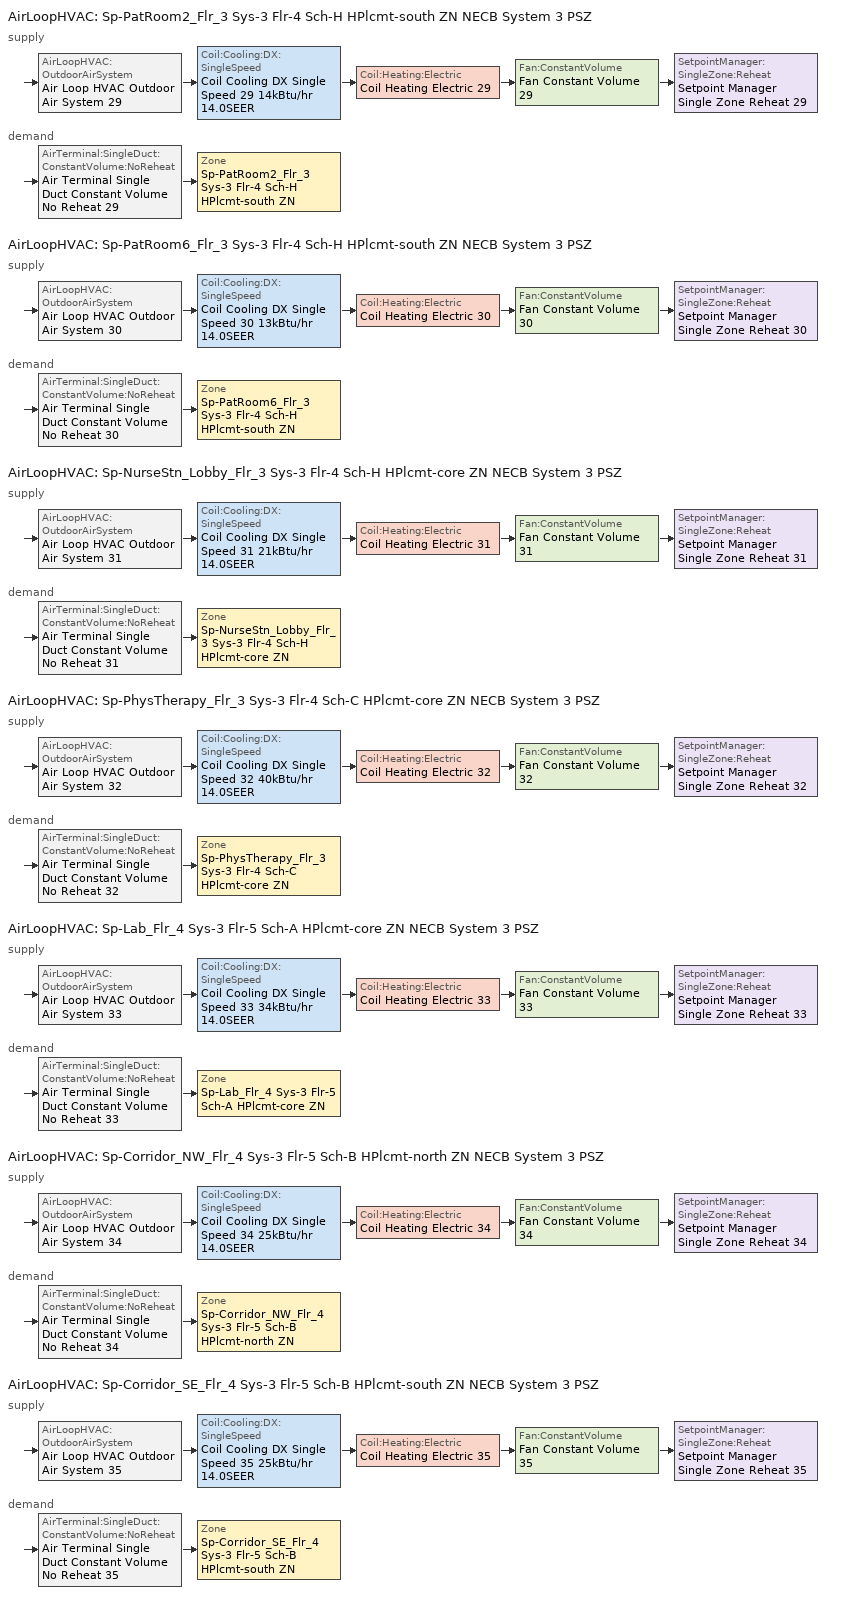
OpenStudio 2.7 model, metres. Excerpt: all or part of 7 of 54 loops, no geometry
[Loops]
AirLoopHVAC 'Sp-PatRoom2_Flr_3 Sys-3 Flr-4 Sch-H HPlcmt-south ZN NECB System 3 PSZ'
 supply: AirLoopHVAC:OutdoorAirSystem 'Air Loop HVAC Outdoor Air System 29' > Coil:Cooling:DX:SingleSpeed 'Coil Cooling DX Single Speed 29 14kBtu/hr 14.0SEER' > Coil:Heating:Electric 'Coil Heating Electric 29' > Fan:ConstantVolume 'Fan Constant Volume 29' > SetpointManager:SingleZone:Reheat 'Setpoint Manager Single Zone Reheat 29'
 demand: AirTerminal:SingleDuct:ConstantVolume:NoReheat 'Air Terminal Single Duct Constant Volume No Reheat 29' > Zone 'Sp-PatRoom2_Flr_3 Sys-3 Flr-4 Sch-H HPlcmt-south ZN'
AirLoopHVAC 'Sp-PatRoom6_Flr_3 Sys-3 Flr-4 Sch-H HPlcmt-south ZN NECB System 3 PSZ'
 supply: AirLoopHVAC:OutdoorAirSystem 'Air Loop HVAC Outdoor Air System 30' > Coil:Cooling:DX:SingleSpeed 'Coil Cooling DX Single Speed 30 13kBtu/hr 14.0SEER' > Coil:Heating:Electric 'Coil Heating Electric 30' > Fan:ConstantVolume 'Fan Constant Volume 30' > SetpointManager:SingleZone:Reheat 'Setpoint Manager Single Zone Reheat 30'
 demand: AirTerminal:SingleDuct:ConstantVolume:NoReheat 'Air Terminal Single Duct Constant Volume No Reheat 30' > Zone 'Sp-PatRoom6_Flr_3 Sys-3 Flr-4 Sch-H HPlcmt-south ZN'
AirLoopHVAC 'Sp-NurseStn_Lobby_Flr_3 Sys-3 Flr-4 Sch-H HPlcmt-core ZN NECB System 3 PSZ'
 supply: AirLoopHVAC:OutdoorAirSystem 'Air Loop HVAC Outdoor Air System 31' > Coil:Cooling:DX:SingleSpeed 'Coil Cooling DX Single Speed 31 21kBtu/hr 14.0SEER' > Coil:Heating:Electric 'Coil Heating Electric 31' > Fan:ConstantVolume 'Fan Constant Volume 31' > SetpointManager:SingleZone:Reheat 'Setpoint Manager Single Zone Reheat 31'
 demand: AirTerminal:SingleDuct:ConstantVolume:NoReheat 'Air Terminal Single Duct Constant Volume No Reheat 31' > Zone 'Sp-NurseStn_Lobby_Flr_3 Sys-3 Flr-4 Sch-H HPlcmt-core ZN'
AirLoopHVAC 'Sp-PhysTherapy_Flr_3 Sys-3 Flr-4 Sch-C HPlcmt-core ZN NECB System 3 PSZ'
 supply: AirLoopHVAC:OutdoorAirSystem 'Air Loop HVAC Outdoor Air System 32' > Coil:Cooling:DX:SingleSpeed 'Coil Cooling DX Single Speed 32 40kBtu/hr 14.0SEER' > Coil:Heating:Electric 'Coil Heating Electric 32' > Fan:ConstantVolume 'Fan Constant Volume 32' > SetpointManager:SingleZone:Reheat 'Setpoint Manager Single Zone Reheat 32'
 demand: AirTerminal:SingleDuct:ConstantVolume:NoReheat 'Air Terminal Single Duct Constant Volume No Reheat 32' > Zone 'Sp-PhysTherapy_Flr_3 Sys-3 Flr-4 Sch-C HPlcmt-core ZN'
AirLoopHVAC 'Sp-Lab_Flr_4 Sys-3 Flr-5 Sch-A HPlcmt-core ZN NECB System 3 PSZ'
 supply: AirLoopHVAC:OutdoorAirSystem 'Air Loop HVAC Outdoor Air System 33' > Coil:Cooling:DX:SingleSpeed 'Coil Cooling DX Single Speed 33 34kBtu/hr 14.0SEER' > Coil:Heating:Electric 'Coil Heating Electric 33' > Fan:ConstantVolume 'Fan Constant Volume 33' > SetpointManager:SingleZone:Reheat 'Setpoint Manager Single Zone Reheat 33'
 demand: AirTerminal:SingleDuct:ConstantVolume:NoReheat 'Air Terminal Single Duct Constant Volume No Reheat 33' > Zone 'Sp-Lab_Flr_4 Sys-3 Flr-5 Sch-A HPlcmt-core ZN'
AirLoopHVAC 'Sp-Corridor_NW_Flr_4 Sys-3 Flr-5 Sch-B HPlcmt-north ZN NECB System 3 PSZ'
 supply: AirLoopHVAC:OutdoorAirSystem 'Air Loop HVAC Outdoor Air System 34' > Coil:Cooling:DX:SingleSpeed 'Coil Cooling DX Single Speed 34 25kBtu/hr 14.0SEER' > Coil:Heating:Electric 'Coil Heating Electric 34' > Fan:ConstantVolume 'Fan Constant Volume 34' > SetpointManager:SingleZone:Reheat 'Setpoint Manager Single Zone Reheat 34'
 demand: AirTerminal:SingleDuct:ConstantVolume:NoReheat 'Air Terminal Single Duct Constant Volume No Reheat 34' > Zone 'Sp-Corridor_NW_Flr_4 Sys-3 Flr-5 Sch-B HPlcmt-north ZN'
AirLoopHVAC 'Sp-Corridor_SE_Flr_4 Sys-3 Flr-5 Sch-B HPlcmt-south ZN NECB System 3 PSZ'
 supply: AirLoopHVAC:OutdoorAirSystem 'Air Loop HVAC Outdoor Air System 35' > Coil:Cooling:DX:SingleSpeed 'Coil Cooling DX Single Speed 35 25kBtu/hr 14.0SEER' > Coil:Heating:Electric 'Coil Heating Electric 35' > Fan:ConstantVolume 'Fan Constant Volume 35' > SetpointManager:SingleZone:Reheat 'Setpoint Manager Single Zone Reheat 35'
 demand: AirTerminal:SingleDuct:ConstantVolume:NoReheat 'Air Terminal Single Duct Constant Volume No Reheat 35' > Zone 'Sp-Corridor_SE_Flr_4 Sys-3 Flr-5 Sch-B HPlcmt-south ZN'
[Sizing:Zone] Zone Cooling Design Supply Air Temperature Input Method=SupplyAirTemperature; Zone Cooling Design Supply Air Temperature {C}=13; Zone Cooling Design Supply Air Temperature Difference {deltaC}=11.11; Zone Heating Design Supply Air Temperature Input Method=SupplyAirTemperature; Zone Heating Design Supply Air Temperature {C}=43; Zone Heating Design Supply Air Temperature Difference {deltaC}=11.11; Zone Cooling Design Supply Air Humidity Ratio {kg-H2O/kg-air}=0.0085; Zone Heating Design Supply Air Humidity Ratio {kg-H2O/kg-air}=0.008; Zone Heating Sizing Factor=1.3; Zone Cooling Sizing Factor=1.1; Cooling Design Air Flow Method=DesignDay; Heating Design Air Flow Method=DesignDay; Account for Dedicated Outdoor Air System=No; Dedicated Outdoor Air System Control Strategy=NeutralSupplyAir; Dedicated Outdoor Air Low Setpoint Temperature for Design {C}=autosize; Dedicated Outdoor Air High Setpoint Temperature for Design {C}=autosize
Sp-PatRoom2_Flr_3 Sys-3 Flr-4 Sch-H HPlcmt-south ZN; Sp-PatRoom6_Flr_3 Sys-3 Flr-4 Sch-H HPlcmt-south ZN; Sp-NurseStn_Lobby_Flr_3 Sys-3 Flr-4 Sch-H HPlcmt-core ZN; Sp-PhysTherapy_Flr_3 Sys-3 Flr-4 Sch-C HPlcmt-core ZN; Sp-Lab_Flr_4 Sys-3 Flr-5 Sch-A HPlcmt-core ZN; Sp-Corridor_NW_Flr_4 Sys-3 Flr-5 Sch-B HPlcmt-north ZN; Sp-Corridor_SE_Flr_4 Sys-3 Flr-5 Sch-B HPlcmt-south ZN
[Zone equipment]
Sp-PatRoom2_Flr_3 Sys-3 Flr-4 Sch-H HPlcmt-south ZN: Air Terminal Single Duct Constant Volume No Reheat 29, Zone HVAC Baseboard Convective Electric 29
Sp-PatRoom6_Flr_3 Sys-3 Flr-4 Sch-H HPlcmt-south ZN: Air Terminal Single Duct Constant Volume No Reheat 30, Zone HVAC Baseboard Convective Electric 30
Sp-NurseStn_Lobby_Flr_3 Sys-3 Flr-4 Sch-H HPlcmt-core ZN: Air Terminal Single Duct Constant Volume No Reheat 31, Zone HVAC Baseboard Convective Electric 31
Sp-PhysTherapy_Flr_3 Sys-3 Flr-4 Sch-C HPlcmt-core ZN: Air Terminal Single Duct Constant Volume No Reheat 32, Zone HVAC Baseboard Convective Electric 32
Sp-Lab_Flr_4 Sys-3 Flr-5 Sch-A HPlcmt-core ZN: Air Terminal Single Duct Constant Volume No Reheat 33, Zone HVAC Baseboard Convective Electric 33
Sp-Corridor_NW_Flr_4 Sys-3 Flr-5 Sch-B HPlcmt-north ZN: Air Terminal Single Duct Constant Volume No Reheat 34, Zone HVAC Baseboard Convective Electric 34
Sp-Corridor_SE_Flr_4 Sys-3 Flr-5 Sch-B HPlcmt-south ZN: Air Terminal Single Duct Constant Volume No Reheat 35, Zone HVAC Baseboard Convective Electric 35
[AirLoopHVAC] Design Supply Air Flow Rate {m3/s}=AutoSize
Name | Availability Schedule
Sp-PatRoom2_Flr_3 Sys-3 Flr-4 Sch-H HPlcmt-south ZN NECB System 3 PSZ | Sp-PatRoom2_Flr_3 Sys-3 Flr-4 Sch-H HPlcmt-south ZN NECB System 3 PSZ Occ Sch
Sp-PatRoom6_Flr_3 Sys-3 Flr-4 Sch-H HPlcmt-south ZN NECB System 3 PSZ | Sp-PatRoom6_Flr_3 Sys-3 Flr-4 Sch-H HPlcmt-south ZN NECB System 3 PSZ Occ Sch
Sp-NurseStn_Lobby_Flr_3 Sys-3 Flr-4 Sch-H HPlcmt-core ZN NECB System 3 PSZ | Sp-NurseStn_Lobby_Flr_3 Sys-3 Flr-4 Sch-H HPlcmt-core ZN NECB System 3 PSZ Occ Sch
Sp-PhysTherapy_Flr_3 Sys-3 Flr-4 Sch-C HPlcmt-core ZN NECB System 3 PSZ | Sp-PhysTherapy_Flr_3 Sys-3 Flr-4 Sch-C HPlcmt-core ZN NECB System 3 PSZ Occ Sch
Sp-Lab_Flr_4 Sys-3 Flr-5 Sch-A HPlcmt-core ZN NECB System 3 PSZ | Sp-Lab_Flr_4 Sys-3 Flr-5 Sch-A HPlcmt-core ZN NECB System 3 PSZ Occ Sch
Sp-Corridor_NW_Flr_4 Sys-3 Flr-5 Sch-B HPlcmt-north ZN NECB System 3 PSZ | Sp-Corridor_NW_Flr_4 Sys-3 Flr-5 Sch-B HPlcmt-north ZN NECB System 3 PSZ Occ Sch
Sp-Corridor_SE_Flr_4 Sys-3 Flr-5 Sch-B HPlcmt-south ZN NECB System 3 PSZ | Sp-Corridor_SE_Flr_4 Sys-3 Flr-5 Sch-B HPlcmt-south ZN NECB System 3 PSZ Occ Sch
[Sizing:System] Type of Load to Size On=Sensible; Design Outdoor Air Flow Rate {m3/s}=Autosize; Central Heating Maximum System Air Flow Ratio=1; Preheat Design Temperature {C}=7; Preheat Design Humidity Ratio {kg-H2O/kg-Air}=0.008; Precool Design Temperature {C}=13; Precool Design Humidity Ratio {kg-H2O/kg-Air}=0.008; Central Cooling Design Supply Air Temperature {C}=13; Central Heating Design Supply Air Temperature {C}=43; Sizing Option=NonCoincident; 100% Outdoor Air in Cooling=No; 100% Outdoor Air in Heating=No; Central Cooling Design Supply Air Humidity Ratio {kg-H2O/kg-Air}=0.0085; Central Heating Design Supply Air Humidity Ratio {kg-H2O/kg-Air}=0.008; Cooling Design Air Flow Method=DesignDay; Cooling Design Air Flow Rate {m3/s}=0; Heating Design Air Flow Method=DesignDay; Heating Design Air Flow Rate {m3/s}=0; System Outdoor Air Method=ZoneSum; Zone Maximum Outdoor Air Fraction=1; Cooling Supply Air Flow Rate Per Floor Area {m3/s-m2}=0.00996765; Cooling Fraction of Autosized Cooling Supply Air Flow Rate=1; Cooling Supply Air Flow Rate Per Unit Cooling Capacity {m3/s-W}=3.94755e-05; Heating Supply Air Flow Rate Per Floor Area {m3/s-m2}=0.00996765; Heating Fraction of Autosized Heating Supply Air Flow Rate=1; Heating Fraction of Autosized Cooling Supply Air Flow Rate=1; Heating Supply Air Flow Rate Per Unit Heating Capacity {m3/s-W}=3.15882e-05; Cooling Design Capacity Method=CoolingDesignCapacity; Cooling Design Capacity {W}=autosize; Cooling Design Capacity Per Floor Area {W/m2}=234.7; Fraction of Autosized Cooling Design Capacity=1; Heating Design Capacity Method=HeatingDesignCapacity; Heating Design Capacity {W}=autosize; Heating Design Capacity Per Floor Area {W/m2}=157; Fraction of Autosized Heating Design Capacity=1; Central Cooling Capacity Control Method=OnOff
Sp-PatRoom2_Flr_3 Sys-3 Flr-4 Sch-H HPlcmt-south ZN NECB System 3 PSZ; Sp-PatRoom6_Flr_3 Sys-3 Flr-4 Sch-H HPlcmt-south ZN NECB System 3 PSZ; Sp-NurseStn_Lobby_Flr_3 Sys-3 Flr-4 Sch-H HPlcmt-core ZN NECB System 3 PSZ; Sp-PhysTherapy_Flr_3 Sys-3 Flr-4 Sch-C HPlcmt-core ZN NECB System 3 PSZ; Sp-Lab_Flr_4 Sys-3 Flr-5 Sch-A HPlcmt-core ZN NECB System 3 PSZ; Sp-Corridor_NW_Flr_4 Sys-3 Flr-5 Sch-B HPlcmt-north ZN NECB System 3 PSZ; Sp-Corridor_SE_Flr_4 Sys-3 Flr-5 Sch-B HPlcmt-south ZN NECB System 3 PSZ
[Fan:ConstantVolume] Availability Schedule=Always On Discrete; Fan Total Efficiency=0.39975; Pressure Rise {Pa}=640; Maximum Flow Rate {m3/s}=AutoSize; Motor Efficiency=0.615
Fan Constant Volume 29; Fan Constant Volume 30; Fan Constant Volume 31; Fan Constant Volume 32; Fan Constant Volume 33; Fan Constant Volume 34; Fan Constant Volume 35
[Coil:Heating:Electric] Availability Schedule=Always On Discrete
Coil Heating Electric 29; Coil Heating Electric 30; Coil Heating Electric 31; Coil Heating Electric 32; Coil Heating Electric 33; Coil Heating Electric 34; Coil Heating Electric 35
[Coil:Cooling:DX:SingleSpeed] Availability Schedule=Always On Discrete; Rated Total Cooling Capacity {W}=autosize; Rated Sensible Heat Ratio=autosize; Rated COP {W/W}=4.11713; Rated Air Flow Rate {m3/s}=autosize; Rated Evaporator Fan Power Per Volume Flow Rate {W/(m3/s)}=773.3; Total Cooling Capacity Function of Temperature Curve=DXCOOL-NECB2011-REF-CAPFT; Total Cooling Capacity Function of Flow Fraction Curve=DXCOOL-NECB2011-REF-CAPFFLOW; Energy Input Ratio Function of Temperature Curve=DXCOOL-NECB2011-REF-COOLEIRFT; Energy Input Ratio Function of Flow Fraction Curve=DXCOOL-NECB2011-REF-COOLEIRFFLOW; Part Load Fraction Correlation Curve=DXCOOL-NECB2011-REF-COOLPLFFPLR; Condenser Type=AirCooled; Evaporative Condenser Effectiveness=0; Evaporative Condenser Air Flow Rate {m3/s}=Autosize; Evaporative Condenser Pump Rated Power Consumption {W}=Autosize; Crankcase Heater Capacity {W}=0; Maximum Outdoor Dry-Bulb Temperature for Crankcase Heater Operation {C}=0; Basin Heater Capacity {W/K}=0; Basin Heater Setpoint Temperature {C}=10
Coil Cooling DX Single Speed 29 14kBtu/hr 14.0SEER; Coil Cooling DX Single Speed 30 13kBtu/hr 14.0SEER; Coil Cooling DX Single Speed 31 21kBtu/hr 14.0SEER; Coil Cooling DX Single Speed 32 40kBtu/hr 14.0SEER; Coil Cooling DX Single Speed 33 34kBtu/hr 14.0SEER; Coil Cooling DX Single Speed 34 25kBtu/hr 14.0SEER; Coil Cooling DX Single Speed 35 25kBtu/hr 14.0SEER
[Controller:OutdoorAir] Minimum Outdoor Air Flow Rate {m3/s}=0; Maximum Outdoor Air Flow Rate {m3/s}=Autosize; Economizer Control Type=NoEconomizer; Economizer Control Action Type=ModulateFlow; Economizer Maximum Limit Dry-Bulb Temperature {C}=28; Economizer Maximum Limit Enthalpy {J/kg}=64000; Economizer Minimum Limit Dry-Bulb Temperature {C}=-100; Lockout Type=NoLockout; Minimum Limit Type=FixedMinimum; High Humidity Control=No; Heat Recovery Bypass Control Type=BypassWhenWithinEconomizerLimits
Name | Minimum Outdoor Air Schedule | Controller Mechanical Ventilation
Controller Outdoor Air 29 | Sp-PatRoom2_Flr_3 Sys-3 Flr-4 Sch-H HPlcmt-south ZN NECB System 3 PSZ Occ Sch | Controller Mechanical Ventilation 29
Controller Outdoor Air 30 | Sp-PatRoom6_Flr_3 Sys-3 Flr-4 Sch-H HPlcmt-south ZN NECB System 3 PSZ Occ Sch | Controller Mechanical Ventilation 30
Controller Outdoor Air 31 | Sp-NurseStn_Lobby_Flr_3 Sys-3 Flr-4 Sch-H HPlcmt-core ZN NECB System 3 PSZ Occ Sch | Controller Mechanical Ventilation 31
Controller Outdoor Air 32 | Sp-PhysTherapy_Flr_3 Sys-3 Flr-4 Sch-C HPlcmt-core ZN NECB System 3 PSZ Occ Sch | Controller Mechanical Ventilation 32
Controller Outdoor Air 33 | Sp-Lab_Flr_4 Sys-3 Flr-5 Sch-A HPlcmt-core ZN NECB System 3 PSZ Occ Sch | Controller Mechanical Ventilation 33
Controller Outdoor Air 34 | Sp-Corridor_NW_Flr_4 Sys-3 Flr-5 Sch-B HPlcmt-north ZN NECB System 3 PSZ Occ Sch | Controller Mechanical Ventilation 34
Controller Outdoor Air 35 | Sp-Corridor_SE_Flr_4 Sys-3 Flr-5 Sch-B HPlcmt-south ZN NECB System 3 PSZ Occ Sch | Controller Mechanical Ventilation 35
[Controller:MechanicalVentilation] Availability Schedule=Always On Discrete; System Outdoor Air Method=ZoneSum
Controller Mechanical Ventilation 29; Controller Mechanical Ventilation 30; Controller Mechanical Ventilation 31; Controller Mechanical Ventilation 32; Controller Mechanical Ventilation 33; Controller Mechanical Ventilation 34; Controller Mechanical Ventilation 35
[AirLoopHVAC:OutdoorAirSystem]
Name | Controller
Air Loop HVAC Outdoor Air System 29 | Controller Outdoor Air 29
Air Loop HVAC Outdoor Air System 30 | Controller Outdoor Air 30
Air Loop HVAC Outdoor Air System 31 | Controller Outdoor Air 31
Air Loop HVAC Outdoor Air System 32 | Controller Outdoor Air 32
Air Loop HVAC Outdoor Air System 33 | Controller Outdoor Air 33
Air Loop HVAC Outdoor Air System 34 | Controller Outdoor Air 34
Air Loop HVAC Outdoor Air System 35 | Controller Outdoor Air 35
[SetpointManager:SingleZone:Reheat] Minimum Supply Air Temperature {C}=13; Maximum Supply Air Temperature {C}=43
Name | Control Zone
Setpoint Manager Single Zone Reheat 29 | Sp-PatRoom2_Flr_3 Sys-3 Flr-4 Sch-H HPlcmt-south ZN
Setpoint Manager Single Zone Reheat 30 | Sp-PatRoom6_Flr_3 Sys-3 Flr-4 Sch-H HPlcmt-south ZN
Setpoint Manager Single Zone Reheat 31 | Sp-NurseStn_Lobby_Flr_3 Sys-3 Flr-4 Sch-H HPlcmt-core ZN
Setpoint Manager Single Zone Reheat 32 | Sp-PhysTherapy_Flr_3 Sys-3 Flr-4 Sch-C HPlcmt-core ZN
Setpoint Manager Single Zone Reheat 33 | Sp-Lab_Flr_4 Sys-3 Flr-5 Sch-A HPlcmt-core ZN
Setpoint Manager Single Zone Reheat 34 | Sp-Corridor_NW_Flr_4 Sys-3 Flr-5 Sch-B HPlcmt-north ZN
Setpoint Manager Single Zone Reheat 35 | Sp-Corridor_SE_Flr_4 Sys-3 Flr-5 Sch-B HPlcmt-south ZN
[AirTerminal:SingleDuct:ConstantVolume:NoReheat] Availability Schedule=Always On Discrete; Maximum Air Flow Rate {m3/s}=AutoSize
Air Terminal Single Duct Constant Volume No Reheat 29; Air Terminal Single Duct Constant Volume No Reheat 30; Air Terminal Single Duct Constant Volume No Reheat 31; Air Terminal Single Duct Constant Volume No Reheat 32; Air Terminal Single Duct Constant Volume No Reheat 33; Air Terminal Single Duct Constant Volume No Reheat 34; Air Terminal Single Duct Constant Volume No Reheat 35
[ZoneHVAC:Baseboard:Convective:Electric] Availability Schedule=Always On Discrete; Nominal Capacity {W}=autosize; Efficiency=1
Zone HVAC Baseboard Convective Electric 29; Zone HVAC Baseboard Convective Electric 30; Zone HVAC Baseboard Convective Electric 31; Zone HVAC Baseboard Convective Electric 32; Zone HVAC Baseboard Convective Electric 33; Zone HVAC Baseboard Convective Electric 34; Zone HVAC Baseboard Convective Electric 35
[Schedule:Ruleset]
Name | Default Day Schedule | Summer Design Day Schedule | Winter Design Day Schedule
Sp-Corridor_NW_Flr_4 Sys-3 Flr-5 Sch-B HPlcmt-north ZN NECB System 3 PSZ Occ Sch | Sp-Corridor_NW_Flr_4 Sys-3 Flr-5 Sch-B HPlcmt-north ZN NECB System 3 PSZ Occ Sch Default | Sp-Corridor_NW_Flr_4 Sys-3 Flr-5 Sch-B HPlcmt-north ZN NECB System 3 PSZ Occ Sch Summer Design Day | Sp-Corridor_NW_Flr_4 Sys-3 Flr-5 Sch-B HPlcmt-north ZN NECB System 3 PSZ Occ Sch Winter Design Day
Sp-Corridor_SE_Flr_4 Sys-3 Flr-5 Sch-B HPlcmt-south ZN NECB System 3 PSZ Occ Sch | Sp-Corridor_SE_Flr_4 Sys-3 Flr-5 Sch-B HPlcmt-south ZN NECB System 3 PSZ Occ Sch Default | Sp-Corridor_SE_Flr_4 Sys-3 Flr-5 Sch-B HPlcmt-south ZN NECB System 3 PSZ Occ Sch Summer Design Day | Sp-Corridor_SE_Flr_4 Sys-3 Flr-5 Sch-B HPlcmt-south ZN NECB System 3 PSZ Occ Sch Winter Design Day
Sp-Lab_Flr_4 Sys-3 Flr-5 Sch-A HPlcmt-core ZN NECB System 3 PSZ Occ Sch | Sp-Lab_Flr_4 Sys-3 Flr-5 Sch-A HPlcmt-core ZN NECB System 3 PSZ Occ Sch Default | Sp-Lab_Flr_4 Sys-3 Flr-5 Sch-A HPlcmt-core ZN NECB System 3 PSZ Occ Sch Summer Design Day | Sp-Lab_Flr_4 Sys-3 Flr-5 Sch-A HPlcmt-core ZN NECB System 3 PSZ Occ Sch Winter Design Day
Sp-NurseStn_Lobby_Flr_3 Sys-3 Flr-4 Sch-H HPlcmt-core ZN NECB System 3 PSZ Occ Sch | Sp-NurseStn_Lobby_Flr_3 Sys-3 Flr-4 Sch-H HPlcmt-core ZN NECB System 3 PSZ Occ Sch Default | Sp-NurseStn_Lobby_Flr_3 Sys-3 Flr-4 Sch-H HPlcmt-core ZN NECB System 3 PSZ Occ Sch Summer Design Day | Sp-NurseStn_Lobby_Flr_3 Sys-3 Flr-4 Sch-H HPlcmt-core ZN NECB System 3 PSZ Occ Sch Winter Design Day
Sp-PatRoom2_Flr_3 Sys-3 Flr-4 Sch-H HPlcmt-south ZN NECB System 3 PSZ Occ Sch | Sp-PatRoom2_Flr_3 Sys-3 Flr-4 Sch-H HPlcmt-south ZN NECB System 3 PSZ Occ Sch Default | Sp-PatRoom2_Flr_3 Sys-3 Flr-4 Sch-H HPlcmt-south ZN NECB System 3 PSZ Occ Sch Summer Design Day | Sp-PatRoom2_Flr_3 Sys-3 Flr-4 Sch-H HPlcmt-south ZN NECB System 3 PSZ Occ Sch Winter Design Day
Sp-PatRoom6_Flr_3 Sys-3 Flr-4 Sch-H HPlcmt-south ZN NECB System 3 PSZ Occ Sch | Sp-PatRoom6_Flr_3 Sys-3 Flr-4 Sch-H HPlcmt-south ZN NECB System 3 PSZ Occ Sch Default | Sp-PatRoom6_Flr_3 Sys-3 Flr-4 Sch-H HPlcmt-south ZN NECB System 3 PSZ Occ Sch Summer Design Day | Sp-PatRoom6_Flr_3 Sys-3 Flr-4 Sch-H HPlcmt-south ZN NECB System 3 PSZ Occ Sch Winter Design Day
Sp-PhysTherapy_Flr_3 Sys-3 Flr-4 Sch-C HPlcmt-core ZN NECB System 3 PSZ Occ Sch | Sp-PhysTherapy_Flr_3 Sys-3 Flr-4 Sch-C HPlcmt-core ZN NECB System 3 PSZ Occ Sch Default | Sp-PhysTherapy_Flr_3 Sys-3 Flr-4 Sch-C HPlcmt-core ZN NECB System 3 PSZ Occ Sch Summer Design Day | Sp-PhysTherapy_Flr_3 Sys-3 Flr-4 Sch-C HPlcmt-core ZN NECB System 3 PSZ Occ Sch Winter Design Day
[Schedule:Day]
Sp-Corridor_NW_Flr_4 Sys-3 Flr-5 Sch-B HPlcmt-north ZN NECB System 3 PSZ Occ Sch Default; Sp-Corridor_NW_Flr_4 Sys-3 Flr-5 Sch-B HPlcmt-north ZN NECB System 3 PSZ Occ Sch Winter Design Day; Sp-Corridor_NW_Flr_4 Sys-3 Flr-5 Sch-B HPlcmt-north ZN NECB System 3 PSZ Occ Sch Summer Design Day; Sp-Corridor_SE_Flr_4 Sys-3 Flr-5 Sch-B HPlcmt-south ZN NECB System 3 PSZ Occ Sch Default; Sp-Corridor_SE_Flr_4 Sys-3 Flr-5 Sch-B HPlcmt-south ZN NECB System 3 PSZ Occ Sch Winter Design Day; Sp-Corridor_SE_Flr_4 Sys-3 Flr-5 Sch-B HPlcmt-south ZN NECB System 3 PSZ Occ Sch Summer Design Day; Sp-Lab_Flr_4 Sys-3 Flr-5 Sch-A HPlcmt-core ZN NECB System 3 PSZ Occ Sch Default; Sp-Lab_Flr_4 Sys-3 Flr-5 Sch-A HPlcmt-core ZN NECB System 3 PSZ Occ Sch Winter Design Day; Sp-Lab_Flr_4 Sys-3 Flr-5 Sch-A HPlcmt-core ZN NECB System 3 PSZ Occ Sch Summer Design Day; Sp-NurseStn_Lobby_Flr_3 Sys-3 Flr-4 Sch-H HPlcmt-core ZN NECB System 3 PSZ Occ Sch Default; Sp-NurseStn_Lobby_Flr_3 Sys-3 Flr-4 Sch-H HPlcmt-core ZN NECB System 3 PSZ Occ Sch Winter Design Day; Sp-NurseStn_Lobby_Flr_3 Sys-3 Flr-4 Sch-H HPlcmt-core ZN NECB System 3 PSZ Occ Sch Summer Design Day; Sp-NurseStn_Lobby_Flr_3 Sys-3 Flr-4 Sch-H HPlcmt-core ZN NECB System 3 PSZ Occ Sch Monday; Sp-NurseStn_Lobby_Flr_3 Sys-3 Flr-4 Sch-H HPlcmt-core ZN NECB System 3 PSZ Occ Sch Tuesday; Sp-NurseStn_Lobby_Flr_3 Sys-3 Flr-4 Sch-H HPlcmt-core ZN NECB System 3 PSZ Occ Sch Wednesday; Sp-NurseStn_Lobby_Flr_3 Sys-3 Flr-4 Sch-H HPlcmt-core ZN NECB System 3 PSZ Occ Sch Thursday; Sp-NurseStn_Lobby_Flr_3 Sys-3 Flr-4 Sch-H HPlcmt-core ZN NECB System 3 PSZ Occ Sch Friday; Sp-NurseStn_Lobby_Flr_3 Sys-3 Flr-4 Sch-H HPlcmt-core ZN NECB System 3 PSZ Occ Sch Saturday; Sp-NurseStn_Lobby_Flr_3 Sys-3 Flr-4 Sch-H HPlcmt-core ZN NECB System 3 PSZ Occ Sch Sunday; Sp-PatRoom2_Flr_3 Sys-3 Flr-4 Sch-H HPlcmt-south ZN NECB System 3 PSZ Occ Sch Default; Sp-PatRoom2_Flr_3 Sys-3 Flr-4 Sch-H HPlcmt-south ZN NECB System 3 PSZ Occ Sch Winter Design Day; Sp-PatRoom2_Flr_3 Sys-3 Flr-4 Sch-H HPlcmt-south ZN NECB System 3 PSZ Occ Sch Summer Design Day; Sp-PatRoom2_Flr_3 Sys-3 Flr-4 Sch-H HPlcmt-south ZN NECB System 3 PSZ Occ Sch Monday; Sp-PatRoom2_Flr_3 Sys-3 Flr-4 Sch-H HPlcmt-south ZN NECB System 3 PSZ Occ Sch Tuesday; Sp-PatRoom2_Flr_3 Sys-3 Flr-4 Sch-H HPlcmt-south ZN NECB System 3 PSZ Occ Sch Wednesday; Sp-PatRoom2_Flr_3 Sys-3 Flr-4 Sch-H HPlcmt-south ZN NECB System 3 PSZ Occ Sch Thursday; Sp-PatRoom2_Flr_3 Sys-3 Flr-4 Sch-H HPlcmt-south ZN NECB System 3 PSZ Occ Sch Friday; Sp-PatRoom2_Flr_3 Sys-3 Flr-4 Sch-H HPlcmt-south ZN NECB System 3 PSZ Occ Sch Saturday; Sp-PatRoom2_Flr_3 Sys-3 Flr-4 Sch-H HPlcmt-south ZN NECB System 3 PSZ Occ Sch Sunday; Sp-PatRoom6_Flr_3 Sys-3 Flr-4 Sch-H HPlcmt-south ZN NECB System 3 PSZ Occ Sch Default; Sp-PatRoom6_Flr_3 Sys-3 Flr-4 Sch-H HPlcmt-south ZN NECB System 3 PSZ Occ Sch Winter Design Day; Sp-PatRoom6_Flr_3 Sys-3 Flr-4 Sch-H HPlcmt-south ZN NECB System 3 PSZ Occ Sch Summer Design Day; Sp-PatRoom6_Flr_3 Sys-3 Flr-4 Sch-H HPlcmt-south ZN NECB System 3 PSZ Occ Sch Monday; Sp-PatRoom6_Flr_3 Sys-3 Flr-4 Sch-H HPlcmt-south ZN NECB System 3 PSZ Occ Sch Tuesday; Sp-PatRoom6_Flr_3 Sys-3 Flr-4 Sch-H HPlcmt-south ZN NECB System 3 PSZ Occ Sch Wednesday; Sp-PatRoom6_Flr_3 Sys-3 Flr-4 Sch-H HPlcmt-south ZN NECB System 3 PSZ Occ Sch Thursday; Sp-PatRoom6_Flr_3 Sys-3 Flr-4 Sch-H HPlcmt-south ZN NECB System 3 PSZ Occ Sch Friday; Sp-PatRoom6_Flr_3 Sys-3 Flr-4 Sch-H HPlcmt-south ZN NECB System 3 PSZ Occ Sch Saturday; Sp-PatRoom6_Flr_3 Sys-3 Flr-4 Sch-H HPlcmt-south ZN NECB System 3 PSZ Occ Sch Sunday; Sp-PhysTherapy_Flr_3 Sys-3 Flr-4 Sch-C HPlcmt-core ZN NECB System 3 PSZ Occ Sch Default; Sp-PhysTherapy_Flr_3 Sys-3 Flr-4 Sch-C HPlcmt-core ZN NECB System 3 PSZ Occ Sch Winter Design Day; Sp-PhysTherapy_Flr_3 Sys-3 Flr-4 Sch-C HPlcmt-core ZN NECB System 3 PSZ Occ Sch Summer Design Day: 24, 0, 1
Sp-Corridor_NW_Flr_4 Sys-3 Flr-5 Sch-B HPlcmt-north ZN NECB System 3 PSZ Occ Sch Monday; Sp-Corridor_NW_Flr_4 Sys-3 Flr-5 Sch-B HPlcmt-north ZN NECB System 3 PSZ Occ Sch Tuesday; Sp-Corridor_NW_Flr_4 Sys-3 Flr-5 Sch-B HPlcmt-north ZN NECB System 3 PSZ Occ Sch Wednesday; Sp-Corridor_NW_Flr_4 Sys-3 Flr-5 Sch-B HPlcmt-north ZN NECB System 3 PSZ Occ Sch Thursday; Sp-Corridor_NW_Flr_4 Sys-3 Flr-5 Sch-B HPlcmt-north ZN NECB System 3 PSZ Occ Sch Friday; Sp-Corridor_SE_Flr_4 Sys-3 Flr-5 Sch-B HPlcmt-south ZN NECB System 3 PSZ Occ Sch Monday; Sp-Corridor_SE_Flr_4 Sys-3 Flr-5 Sch-B HPlcmt-south ZN NECB System 3 PSZ Occ Sch Tuesday; Sp-Corridor_SE_Flr_4 Sys-3 Flr-5 Sch-B HPlcmt-south ZN NECB System 3 PSZ Occ Sch Wednesday; Sp-Corridor_SE_Flr_4 Sys-3 Flr-5 Sch-B HPlcmt-south ZN NECB System 3 PSZ Occ Sch Thursday; Sp-Corridor_SE_Flr_4 Sys-3 Flr-5 Sch-B HPlcmt-south ZN NECB System 3 PSZ Occ Sch Friday: 1, 0, 1, 10, 0, 0, 24, 0, 1
Sp-Corridor_NW_Flr_4 Sys-3 Flr-5 Sch-B HPlcmt-north ZN NECB System 3 PSZ Occ Sch Saturday; Sp-Corridor_SE_Flr_4 Sys-3 Flr-5 Sch-B HPlcmt-south ZN NECB System 3 PSZ Occ Sch Saturday: 2, 0, 1, 10, 0, 0, 24, 0, 1
Sp-Corridor_NW_Flr_4 Sys-3 Flr-5 Sch-B HPlcmt-north ZN NECB System 3 PSZ Occ Sch Sunday; Sp-Corridor_SE_Flr_4 Sys-3 Flr-5 Sch-B HPlcmt-south ZN NECB System 3 PSZ Occ Sch Sunday: 1, 0, 0, 2, 0, 1, 11, 0, 0, 23, 0, 1, 24, 0, 0
Sp-Lab_Flr_4 Sys-3 Flr-5 Sch-A HPlcmt-core ZN NECB System 3 PSZ Occ Sch Monday; Sp-Lab_Flr_4 Sys-3 Flr-5 Sch-A HPlcmt-core ZN NECB System 3 PSZ Occ Sch Tuesday; Sp-Lab_Flr_4 Sys-3 Flr-5 Sch-A HPlcmt-core ZN NECB System 3 PSZ Occ Sch Wednesday; Sp-Lab_Flr_4 Sys-3 Flr-5 Sch-A HPlcmt-core ZN NECB System 3 PSZ Occ Sch Thursday; Sp-Lab_Flr_4 Sys-3 Flr-5 Sch-A HPlcmt-core ZN NECB System 3 PSZ Occ Sch Friday: 8, 0, 0, 19, 0, 1, 24, 0, 0
Sp-Lab_Flr_4 Sys-3 Flr-5 Sch-A HPlcmt-core ZN NECB System 3 PSZ Occ Sch Saturday; Sp-Lab_Flr_4 Sys-3 Flr-5 Sch-A HPlcmt-core ZN NECB System 3 PSZ Occ Sch Sunday: 24, 0, 0
Sp-PhysTherapy_Flr_3 Sys-3 Flr-4 Sch-C HPlcmt-core ZN NECB System 3 PSZ Occ Sch Monday; Sp-PhysTherapy_Flr_3 Sys-3 Flr-4 Sch-C HPlcmt-core ZN NECB System 3 PSZ Occ Sch Tuesday; Sp-PhysTherapy_Flr_3 Sys-3 Flr-4 Sch-C HPlcmt-core ZN NECB System 3 PSZ Occ Sch Wednesday; Sp-PhysTherapy_Flr_3 Sys-3 Flr-4 Sch-C HPlcmt-core ZN NECB System 3 PSZ Occ Sch Thursday; Sp-PhysTherapy_Flr_3 Sys-3 Flr-4 Sch-C HPlcmt-core ZN NECB System 3 PSZ Occ Sch Friday; Sp-PhysTherapy_Flr_3 Sys-3 Flr-4 Sch-C HPlcmt-core ZN NECB System 3 PSZ Occ Sch Saturday: 9, 0, 0, 21, 0, 1, 24, 0, 0
Sp-PhysTherapy_Flr_3 Sys-3 Flr-4 Sch-C HPlcmt-core ZN NECB System 3 PSZ Occ Sch Sunday: 11, 0, 0, 19, 0, 1, 24, 0, 0
[Schedule:Rule] Date Specification Type=DateRange; Start Month=1; Start Day=1; End Month=12
Name | Schedule Ruleset | Rule Order | Day Schedule | Apply Monday | End Day | Apply Tuesday | Apply Wednesday | Apply Thursday | Apply Friday | Apply Saturday | Apply Sunday
Sp-Corridor_NW_Flr_4 Sys-3 Flr-5 Sch-B HPlcmt-north ZN NECB System 3 PSZ Occ Sch Monday Rule | Sp-Corridor_NW_Flr_4 Sys-3 Flr-5 Sch-B HPlcmt-north ZN NECB System 3 PSZ Occ Sch | 6 | Sp-Corridor_NW_Flr_4 Sys-3 Flr-5 Sch-B HPlcmt-north ZN NECB System 3 PSZ Occ Sch Monday | Yes | 25
Sp-Corridor_NW_Flr_4 Sys-3 Flr-5 Sch-B HPlcmt-north ZN NECB System 3 PSZ Occ Sch Tuesday Rule | Sp-Corridor_NW_Flr_4 Sys-3 Flr-5 Sch-B HPlcmt-north ZN NECB System 3 PSZ Occ Sch | 5 | Sp-Corridor_NW_Flr_4 Sys-3 Flr-5 Sch-B HPlcmt-north ZN NECB System 3 PSZ Occ Sch Tuesday |  | 26 | Yes
Sp-Corridor_NW_Flr_4 Sys-3 Flr-5 Sch-B HPlcmt-north ZN NECB System 3 PSZ Occ Sch Wednesday Rule | Sp-Corridor_NW_Flr_4 Sys-3 Flr-5 Sch-B HPlcmt-north ZN NECB System 3 PSZ Occ Sch | 4 | Sp-Corridor_NW_Flr_4 Sys-3 Flr-5 Sch-B HPlcmt-north ZN NECB System 3 PSZ Occ Sch Wednesday |  | 27 |  | Yes
Sp-Corridor_NW_Flr_4 Sys-3 Flr-5 Sch-B HPlcmt-north ZN NECB System 3 PSZ Occ Sch Thursday Rule | Sp-Corridor_NW_Flr_4 Sys-3 Flr-5 Sch-B HPlcmt-north ZN NECB System 3 PSZ Occ Sch | 3 | Sp-Corridor_NW_Flr_4 Sys-3 Flr-5 Sch-B HPlcmt-north ZN NECB System 3 PSZ Occ Sch Thursday |  | 28 |  |  | Yes
Sp-Corridor_NW_Flr_4 Sys-3 Flr-5 Sch-B HPlcmt-north ZN NECB System 3 PSZ Occ Sch Friday Rule | Sp-Corridor_NW_Flr_4 Sys-3 Flr-5 Sch-B HPlcmt-north ZN NECB System 3 PSZ Occ Sch | 2 | Sp-Corridor_NW_Flr_4 Sys-3 Flr-5 Sch-B HPlcmt-north ZN NECB System 3 PSZ Occ Sch Friday |  | 29 |  |  |  | Yes
Sp-Corridor_NW_Flr_4 Sys-3 Flr-5 Sch-B HPlcmt-north ZN NECB System 3 PSZ Occ Sch Saturday Rule | Sp-Corridor_NW_Flr_4 Sys-3 Flr-5 Sch-B HPlcmt-north ZN NECB System 3 PSZ Occ Sch | 1 | Sp-Corridor_NW_Flr_4 Sys-3 Flr-5 Sch-B HPlcmt-north ZN NECB System 3 PSZ Occ Sch Saturday |  | 30 |  |  |  |  | Yes
Sp-Corridor_NW_Flr_4 Sys-3 Flr-5 Sch-B HPlcmt-north ZN NECB System 3 PSZ Occ Sch Sunday Rule | Sp-Corridor_NW_Flr_4 Sys-3 Flr-5 Sch-B HPlcmt-north ZN NECB System 3 PSZ Occ Sch | 0 | Sp-Corridor_NW_Flr_4 Sys-3 Flr-5 Sch-B HPlcmt-north ZN NECB System 3 PSZ Occ Sch Sunday |  | 31 |  |  |  |  |  | Yes
Sp-Corridor_SE_Flr_4 Sys-3 Flr-5 Sch-B HPlcmt-south ZN NECB System 3 PSZ Occ Sch Monday Rule | Sp-Corridor_SE_Flr_4 Sys-3 Flr-5 Sch-B HPlcmt-south ZN NECB System 3 PSZ Occ Sch | 6 | Sp-Corridor_SE_Flr_4 Sys-3 Flr-5 Sch-B HPlcmt-south ZN NECB System 3 PSZ Occ Sch Monday | Yes | 25
Sp-Corridor_SE_Flr_4 Sys-3 Flr-5 Sch-B HPlcmt-south ZN NECB System 3 PSZ Occ Sch Tuesday Rule | Sp-Corridor_SE_Flr_4 Sys-3 Flr-5 Sch-B HPlcmt-south ZN NECB System 3 PSZ Occ Sch | 5 | Sp-Corridor_SE_Flr_4 Sys-3 Flr-5 Sch-B HPlcmt-south ZN NECB System 3 PSZ Occ Sch Tuesday |  | 26 | Yes
Sp-Corridor_SE_Flr_4 Sys-3 Flr-5 Sch-B HPlcmt-south ZN NECB System 3 PSZ Occ Sch Wednesday Rule | Sp-Corridor_SE_Flr_4 Sys-3 Flr-5 Sch-B HPlcmt-south ZN NECB System 3 PSZ Occ Sch | 4 | Sp-Corridor_SE_Flr_4 Sys-3 Flr-5 Sch-B HPlcmt-south ZN NECB System 3 PSZ Occ Sch Wednesday |  | 27 |  | Yes
Sp-Corridor_SE_Flr_4 Sys-3 Flr-5 Sch-B HPlcmt-south ZN NECB System 3 PSZ Occ Sch Thursday Rule | Sp-Corridor_SE_Flr_4 Sys-3 Flr-5 Sch-B HPlcmt-south ZN NECB System 3 PSZ Occ Sch | 3 | Sp-Corridor_SE_Flr_4 Sys-3 Flr-5 Sch-B HPlcmt-south ZN NECB System 3 PSZ Occ Sch Thursday |  | 28 |  |  | Yes
Sp-Corridor_SE_Flr_4 Sys-3 Flr-5 Sch-B HPlcmt-south ZN NECB System 3 PSZ Occ Sch Friday Rule | Sp-Corridor_SE_Flr_4 Sys-3 Flr-5 Sch-B HPlcmt-south ZN NECB System 3 PSZ Occ Sch | 2 | Sp-Corridor_SE_Flr_4 Sys-3 Flr-5 Sch-B HPlcmt-south ZN NECB System 3 PSZ Occ Sch Friday |  | 29 |  |  |  | Yes
Sp-Corridor_SE_Flr_4 Sys-3 Flr-5 Sch-B HPlcmt-south ZN NECB System 3 PSZ Occ Sch Saturday Rule | Sp-Corridor_SE_Flr_4 Sys-3 Flr-5 Sch-B HPlcmt-south ZN NECB System 3 PSZ Occ Sch | 1 | Sp-Corridor_SE_Flr_4 Sys-3 Flr-5 Sch-B HPlcmt-south ZN NECB System 3 PSZ Occ Sch Saturday |  | 30 |  |  |  |  | Yes
Sp-Corridor_SE_Flr_4 Sys-3 Flr-5 Sch-B HPlcmt-south ZN NECB System 3 PSZ Occ Sch Sunday Rule | Sp-Corridor_SE_Flr_4 Sys-3 Flr-5 Sch-B HPlcmt-south ZN NECB System 3 PSZ Occ Sch | 0 | Sp-Corridor_SE_Flr_4 Sys-3 Flr-5 Sch-B HPlcmt-south ZN NECB System 3 PSZ Occ Sch Sunday |  | 31 |  |  |  |  |  | Yes
Sp-Lab_Flr_4 Sys-3 Flr-5 Sch-A HPlcmt-core ZN NECB System 3 PSZ Occ Sch Monday Rule | Sp-Lab_Flr_4 Sys-3 Flr-5 Sch-A HPlcmt-core ZN NECB System 3 PSZ Occ Sch | 6 | Sp-Lab_Flr_4 Sys-3 Flr-5 Sch-A HPlcmt-core ZN NECB System 3 PSZ Occ Sch Monday | Yes | 25
Sp-Lab_Flr_4 Sys-3 Flr-5 Sch-A HPlcmt-core ZN NECB System 3 PSZ Occ Sch Tuesday Rule | Sp-Lab_Flr_4 Sys-3 Flr-5 Sch-A HPlcmt-core ZN NECB System 3 PSZ Occ Sch | 5 | Sp-Lab_Flr_4 Sys-3 Flr-5 Sch-A HPlcmt-core ZN NECB System 3 PSZ Occ Sch Tuesday |  | 26 | Yes
Sp-Lab_Flr_4 Sys-3 Flr-5 Sch-A HPlcmt-core ZN NECB System 3 PSZ Occ Sch Wednesday Rule | Sp-Lab_Flr_4 Sys-3 Flr-5 Sch-A HPlcmt-core ZN NECB System 3 PSZ Occ Sch | 4 | Sp-Lab_Flr_4 Sys-3 Flr-5 Sch-A HPlcmt-core ZN NECB System 3 PSZ Occ Sch Wednesday |  | 27 |  | Yes
Sp-Lab_Flr_4 Sys-3 Flr-5 Sch-A HPlcmt-core ZN NECB System 3 PSZ Occ Sch Thursday Rule | Sp-Lab_Flr_4 Sys-3 Flr-5 Sch-A HPlcmt-core ZN NECB System 3 PSZ Occ Sch | 3 | Sp-Lab_Flr_4 Sys-3 Flr-5 Sch-A HPlcmt-core ZN NECB System 3 PSZ Occ Sch Thursday |  | 28 |  |  | Yes
Sp-Lab_Flr_4 Sys-3 Flr-5 Sch-A HPlcmt-core ZN NECB System 3 PSZ Occ Sch Friday Rule | Sp-Lab_Flr_4 Sys-3 Flr-5 Sch-A HPlcmt-core ZN NECB System 3 PSZ Occ Sch | 2 | Sp-Lab_Flr_4 Sys-3 Flr-5 Sch-A HPlcmt-core ZN NECB System 3 PSZ Occ Sch Friday |  | 29 |  |  |  | Yes
Sp-Lab_Flr_4 Sys-3 Flr-5 Sch-A HPlcmt-core ZN NECB System 3 PSZ Occ Sch Saturday Rule | Sp-Lab_Flr_4 Sys-3 Flr-5 Sch-A HPlcmt-core ZN NECB System 3 PSZ Occ Sch | 1 | Sp-Lab_Flr_4 Sys-3 Flr-5 Sch-A HPlcmt-core ZN NECB System 3 PSZ Occ Sch Saturday |  | 30 |  |  |  |  | Yes
Sp-Lab_Flr_4 Sys-3 Flr-5 Sch-A HPlcmt-core ZN NECB System 3 PSZ Occ Sch Sunday Rule | Sp-Lab_Flr_4 Sys-3 Flr-5 Sch-A HPlcmt-core ZN NECB System 3 PSZ Occ Sch | 0 | Sp-Lab_Flr_4 Sys-3 Flr-5 Sch-A HPlcmt-core ZN NECB System 3 PSZ Occ Sch Sunday |  | 31 |  |  |  |  |  | Yes
Sp-NurseStn_Lobby_Flr_3 Sys-3 Flr-4 Sch-H HPlcmt-core ZN NECB System 3 PSZ Occ Sch Monday Rule | Sp-NurseStn_Lobby_Flr_3 Sys-3 Flr-4 Sch-H HPlcmt-core ZN NECB System 3 PSZ Occ Sch | 6 | Sp-NurseStn_Lobby_Flr_3 Sys-3 Flr-4 Sch-H HPlcmt-core ZN NECB System 3 PSZ Occ Sch Monday | Yes | 25
Sp-NurseStn_Lobby_Flr_3 Sys-3 Flr-4 Sch-H HPlcmt-core ZN NECB System 3 PSZ Occ Sch Tuesday Rule | Sp-NurseStn_Lobby_Flr_3 Sys-3 Flr-4 Sch-H HPlcmt-core ZN NECB System 3 PSZ Occ Sch | 5 | Sp-NurseStn_Lobby_Flr_3 Sys-3 Flr-4 Sch-H HPlcmt-core ZN NECB System 3 PSZ Occ Sch Tuesday |  | 26 | Yes
Sp-NurseStn_Lobby_Flr_3 Sys-3 Flr-4 Sch-H HPlcmt-core ZN NECB System 3 PSZ Occ Sch Wednesday Rule | Sp-NurseStn_Lobby_Flr_3 Sys-3 Flr-4 Sch-H HPlcmt-core ZN NECB System 3 PSZ Occ Sch | 4 | Sp-NurseStn_Lobby_Flr_3 Sys-3 Flr-4 Sch-H HPlcmt-core ZN NECB System 3 PSZ Occ Sch Wednesday |  | 27 |  | Yes
Sp-NurseStn_Lobby_Flr_3 Sys-3 Flr-4 Sch-H HPlcmt-core ZN NECB System 3 PSZ Occ Sch Thursday Rule | Sp-NurseStn_Lobby_Flr_3 Sys-3 Flr-4 Sch-H HPlcmt-core ZN NECB System 3 PSZ Occ Sch | 3 | Sp-NurseStn_Lobby_Flr_3 Sys-3 Flr-4 Sch-H HPlcmt-core ZN NECB System 3 PSZ Occ Sch Thursday |  | 28 |  |  | Yes
Sp-NurseStn_Lobby_Flr_3 Sys-3 Flr-4 Sch-H HPlcmt-core ZN NECB System 3 PSZ Occ Sch Friday Rule | Sp-NurseStn_Lobby_Flr_3 Sys-3 Flr-4 Sch-H HPlcmt-core ZN NECB System 3 PSZ Occ Sch | 2 | Sp-NurseStn_Lobby_Flr_3 Sys-3 Flr-4 Sch-H HPlcmt-core ZN NECB System 3 PSZ Occ Sch Friday |  | 29 |  |  |  | Yes
Sp-NurseStn_Lobby_Flr_3 Sys-3 Flr-4 Sch-H HPlcmt-core ZN NECB System 3 PSZ Occ Sch Saturday Rule | Sp-NurseStn_Lobby_Flr_3 Sys-3 Flr-4 Sch-H HPlcmt-core ZN NECB System 3 PSZ Occ Sch | 1 | Sp-NurseStn_Lobby_Flr_3 Sys-3 Flr-4 Sch-H HPlcmt-core ZN NECB System 3 PSZ Occ Sch Saturday |  | 30 |  |  |  |  | Yes
Sp-NurseStn_Lobby_Flr_3 Sys-3 Flr-4 Sch-H HPlcmt-core ZN NECB System 3 PSZ Occ Sch Sunday Rule | Sp-NurseStn_Lobby_Flr_3 Sys-3 Flr-4 Sch-H HPlcmt-core ZN NECB System 3 PSZ Occ Sch | 0 | Sp-NurseStn_Lobby_Flr_3 Sys-3 Flr-4 Sch-H HPlcmt-core ZN NECB System 3 PSZ Occ Sch Sunday |  | 31 |  |  |  |  |  | Yes
Sp-PatRoom2_Flr_3 Sys-3 Flr-4 Sch-H HPlcmt-south ZN NECB System 3 PSZ Occ Sch Monday Rule | Sp-PatRoom2_Flr_3 Sys-3 Flr-4 Sch-H HPlcmt-south ZN NECB System 3 PSZ Occ Sch | 6 | Sp-PatRoom2_Flr_3 Sys-3 Flr-4 Sch-H HPlcmt-south ZN NECB System 3 PSZ Occ Sch Monday | Yes | 25
Sp-PatRoom2_Flr_3 Sys-3 Flr-4 Sch-H HPlcmt-south ZN NECB System 3 PSZ Occ Sch Tuesday Rule | Sp-PatRoom2_Flr_3 Sys-3 Flr-4 Sch-H HPlcmt-south ZN NECB System 3 PSZ Occ Sch | 5 | Sp-PatRoom2_Flr_3 Sys-3 Flr-4 Sch-H HPlcmt-south ZN NECB System 3 PSZ Occ Sch Tuesday |  | 26 | Yes
Sp-PatRoom2_Flr_3 Sys-3 Flr-4 Sch-H HPlcmt-south ZN NECB System 3 PSZ Occ Sch Wednesday Rule | Sp-PatRoom2_Flr_3 Sys-3 Flr-4 Sch-H HPlcmt-south ZN NECB System 3 PSZ Occ Sch | 4 | Sp-PatRoom2_Flr_3 Sys-3 Flr-4 Sch-H HPlcmt-south ZN NECB System 3 PSZ Occ Sch Wednesday |  | 27 |  | Yes
Sp-PatRoom2_Flr_3 Sys-3 Flr-4 Sch-H HPlcmt-south ZN NECB System 3 PSZ Occ Sch Thursday Rule | Sp-PatRoom2_Flr_3 Sys-3 Flr-4 Sch-H HPlcmt-south ZN NECB System 3 PSZ Occ Sch | 3 | Sp-PatRoom2_Flr_3 Sys-3 Flr-4 Sch-H HPlcmt-south ZN NECB System 3 PSZ Occ Sch Thursday |  | 28 |  |  | Yes
Sp-PatRoom2_Flr_3 Sys-3 Flr-4 Sch-H HPlcmt-south ZN NECB System 3 PSZ Occ Sch Friday Rule | Sp-PatRoom2_Flr_3 Sys-3 Flr-4 Sch-H HPlcmt-south ZN NECB System 3 PSZ Occ Sch | 2 | Sp-PatRoom2_Flr_3 Sys-3 Flr-4 Sch-H HPlcmt-south ZN NECB System 3 PSZ Occ Sch Friday |  | 29 |  |  |  | Yes
Sp-PatRoom2_Flr_3 Sys-3 Flr-4 Sch-H HPlcmt-south ZN NECB System 3 PSZ Occ Sch Saturday Rule | Sp-PatRoom2_Flr_3 Sys-3 Flr-4 Sch-H HPlcmt-south ZN NECB System 3 PSZ Occ Sch | 1 | Sp-PatRoom2_Flr_3 Sys-3 Flr-4 Sch-H HPlcmt-south ZN NECB System 3 PSZ Occ Sch Saturday |  | 30 |  |  |  |  | Yes
Sp-PatRoom2_Flr_3 Sys-3 Flr-4 Sch-H HPlcmt-south ZN NECB System 3 PSZ Occ Sch Sunday Rule | Sp-PatRoom2_Flr_3 Sys-3 Flr-4 Sch-H HPlcmt-south ZN NECB System 3 PSZ Occ Sch | 0 | Sp-PatRoom2_Flr_3 Sys-3 Flr-4 Sch-H HPlcmt-south ZN NECB System 3 PSZ Occ Sch Sunday |  | 31 |  |  |  |  |  | Yes
Sp-PatRoom6_Flr_3 Sys-3 Flr-4 Sch-H HPlcmt-south ZN NECB System 3 PSZ Occ Sch Monday Rule | Sp-PatRoom6_Flr_3 Sys-3 Flr-4 Sch-H HPlcmt-south ZN NECB System 3 PSZ Occ Sch | 6 | Sp-PatRoom6_Flr_3 Sys-3 Flr-4 Sch-H HPlcmt-south ZN NECB System 3 PSZ Occ Sch Monday | Yes | 25
Sp-PatRoom6_Flr_3 Sys-3 Flr-4 Sch-H HPlcmt-south ZN NECB System 3 PSZ Occ Sch Tuesday Rule | Sp-PatRoom6_Flr_3 Sys-3 Flr-4 Sch-H HPlcmt-south ZN NECB System 3 PSZ Occ Sch | 5 | Sp-PatRoom6_Flr_3 Sys-3 Flr-4 Sch-H HPlcmt-south ZN NECB System 3 PSZ Occ Sch Tuesday |  | 26 | Yes
Sp-PatRoom6_Flr_3 Sys-3 Flr-4 Sch-H HPlcmt-south ZN NECB System 3 PSZ Occ Sch Wednesday Rule | Sp-PatRoom6_Flr_3 Sys-3 Flr-4 Sch-H HPlcmt-south ZN NECB System 3 PSZ Occ Sch | 4 | Sp-PatRoom6_Flr_3 Sys-3 Flr-4 Sch-H HPlcmt-south ZN NECB System 3 PSZ Occ Sch Wednesday |  | 27 |  | Yes
Sp-PatRoom6_Flr_3 Sys-3 Flr-4 Sch-H HPlcmt-south ZN NECB System 3 PSZ Occ Sch Thursday Rule | Sp-PatRoom6_Flr_3 Sys-3 Flr-4 Sch-H HPlcmt-south ZN NECB System 3 PSZ Occ Sch | 3 | Sp-PatRoom6_Flr_3 Sys-3 Flr-4 Sch-H HPlcmt-south ZN NECB System 3 PSZ Occ Sch Thursday |  | 28 |  |  | Yes
Sp-PatRoom6_Flr_3 Sys-3 Flr-4 Sch-H HPlcmt-south ZN NECB System 3 PSZ Occ Sch Friday Rule | Sp-PatRoom6_Flr_3 Sys-3 Flr-4 Sch-H HPlcmt-south ZN NECB System 3 PSZ Occ Sch | 2 | Sp-PatRoom6_Flr_3 Sys-3 Flr-4 Sch-H HPlcmt-south ZN NECB System 3 PSZ Occ Sch Friday |  | 29 |  |  |  | Yes
Sp-PatRoom6_Flr_3 Sys-3 Flr-4 Sch-H HPlcmt-south ZN NECB System 3 PSZ Occ Sch Saturday Rule | Sp-PatRoom6_Flr_3 Sys-3 Flr-4 Sch-H HPlcmt-south ZN NECB System 3 PSZ Occ Sch | 1 | Sp-PatRoom6_Flr_3 Sys-3 Flr-4 Sch-H HPlcmt-south ZN NECB System 3 PSZ Occ Sch Saturday |  | 30 |  |  |  |  | Yes
Sp-PatRoom6_Flr_3 Sys-3 Flr-4 Sch-H HPlcmt-south ZN NECB System 3 PSZ Occ Sch Sunday Rule | Sp-PatRoom6_Flr_3 Sys-3 Flr-4 Sch-H HPlcmt-south ZN NECB System 3 PSZ Occ Sch | 0 | Sp-PatRoom6_Flr_3 Sys-3 Flr-4 Sch-H HPlcmt-south ZN NECB System 3 PSZ Occ Sch Sunday |  | 31 |  |  |  |  |  | Yes
Sp-PhysTherapy_Flr_3 Sys-3 Flr-4 Sch-C HPlcmt-core ZN NECB System 3 PSZ Occ Sch Monday Rule | Sp-PhysTherapy_Flr_3 Sys-3 Flr-4 Sch-C HPlcmt-core ZN NECB System 3 PSZ Occ Sch | 6 | Sp-PhysTherapy_Flr_3 Sys-3 Flr-4 Sch-C HPlcmt-core ZN NECB System 3 PSZ Occ Sch Monday | Yes | 25
Sp-PhysTherapy_Flr_3 Sys-3 Flr-4 Sch-C HPlcmt-core ZN NECB System 3 PSZ Occ Sch Tuesday Rule | Sp-PhysTherapy_Flr_3 Sys-3 Flr-4 Sch-C HPlcmt-core ZN NECB System 3 PSZ Occ Sch | 5 | Sp-PhysTherapy_Flr_3 Sys-3 Flr-4 Sch-C HPlcmt-core ZN NECB System 3 PSZ Occ Sch Tuesday |  | 26 | Yes
Sp-PhysTherapy_Flr_3 Sys-3 Flr-4 Sch-C HPlcmt-core ZN NECB System 3 PSZ Occ Sch Wednesday Rule | Sp-PhysTherapy_Flr_3 Sys-3 Flr-4 Sch-C HPlcmt-core ZN NECB System 3 PSZ Occ Sch | 4 | Sp-PhysTherapy_Flr_3 Sys-3 Flr-4 Sch-C HPlcmt-core ZN NECB System 3 PSZ Occ Sch Wednesday |  | 27 |  | Yes
Sp-PhysTherapy_Flr_3 Sys-3 Flr-4 Sch-C HPlcmt-core ZN NECB System 3 PSZ Occ Sch Thursday Rule | Sp-PhysTherapy_Flr_3 Sys-3 Flr-4 Sch-C HPlcmt-core ZN NECB System 3 PSZ Occ Sch | 3 | Sp-PhysTherapy_Flr_3 Sys-3 Flr-4 Sch-C HPlcmt-core ZN NECB System 3 PSZ Occ Sch Thursday |  | 28 |  |  | Yes
Sp-PhysTherapy_Flr_3 Sys-3 Flr-4 Sch-C HPlcmt-core ZN NECB System 3 PSZ Occ Sch Friday Rule | Sp-PhysTherapy_Flr_3 Sys-3 Flr-4 Sch-C HPlcmt-core ZN NECB System 3 PSZ Occ Sch | 2 | Sp-PhysTherapy_Flr_3 Sys-3 Flr-4 Sch-C HPlcmt-core ZN NECB System 3 PSZ Occ Sch Friday |  | 29 |  |  |  | Yes
Sp-PhysTherapy_Flr_3 Sys-3 Flr-4 Sch-C HPlcmt-core ZN NECB System 3 PSZ Occ Sch Saturday Rule | Sp-PhysTherapy_Flr_3 Sys-3 Flr-4 Sch-C HPlcmt-core ZN NECB System 3 PSZ Occ Sch | 1 | Sp-PhysTherapy_Flr_3 Sys-3 Flr-4 Sch-C HPlcmt-core ZN NECB System 3 PSZ Occ Sch Saturday |  | 30 |  |  |  |  | Yes
Sp-PhysTherapy_Flr_3 Sys-3 Flr-4 Sch-C HPlcmt-core ZN NECB System 3 PSZ Occ Sch Sunday Rule | Sp-PhysTherapy_Flr_3 Sys-3 Flr-4 Sch-C HPlcmt-core ZN NECB System 3 PSZ Occ Sch | 0 | Sp-PhysTherapy_Flr_3 Sys-3 Flr-4 Sch-C HPlcmt-core ZN NECB System 3 PSZ Occ Sch Sunday |  | 31 |  |  |  |  |  | Yes
[Schedule:Constant]
Always On Discrete: Value=1
[Curve:Biquadratic] Minimum Value of x=13; Maximum Value of x=24; Minimum Value of y=24; Maximum Value of y=46
Name | Coefficient1 Constant | Coefficient2 x | Coefficient3 x**2 | Coefficient4 y | Coefficient5 y**2 | Coefficient6 x*y
DXCOOL-NECB2011-REF-CAPFT | 0.867905 | 0.0142459 | 0.00055436 | -0.0075575 | 3.3e-005 | -0.0001918
DXCOOL-NECB2011-REF-COOLEIRFT | 0.116936 | 0.0284933 | -0.0004112 | 0.0214108 | 0.00016103 | -0.0006791
[Curve:Quadratic] Coefficient1 Constant=1; Coefficient2 x=0; Coefficient3 x**2=0; Minimum Value of x=0; Maximum Value of x=1
DXCOOL-NECB2011-REF-CAPFFLOW; DXCOOL-NECB2011-REF-COOLEIRFFLOW
[Curve:Cubic]
DXCOOL-NECB2011-REF-COOLPLFFPLR: Coefficient1 Constant=0.0277; Coefficient2 x=4.9151; Coefficient3 x**2=-8.184; Coefficient4 x**3=4.2702; Minimum Value of x=0.7; Maximum Value of x=1
